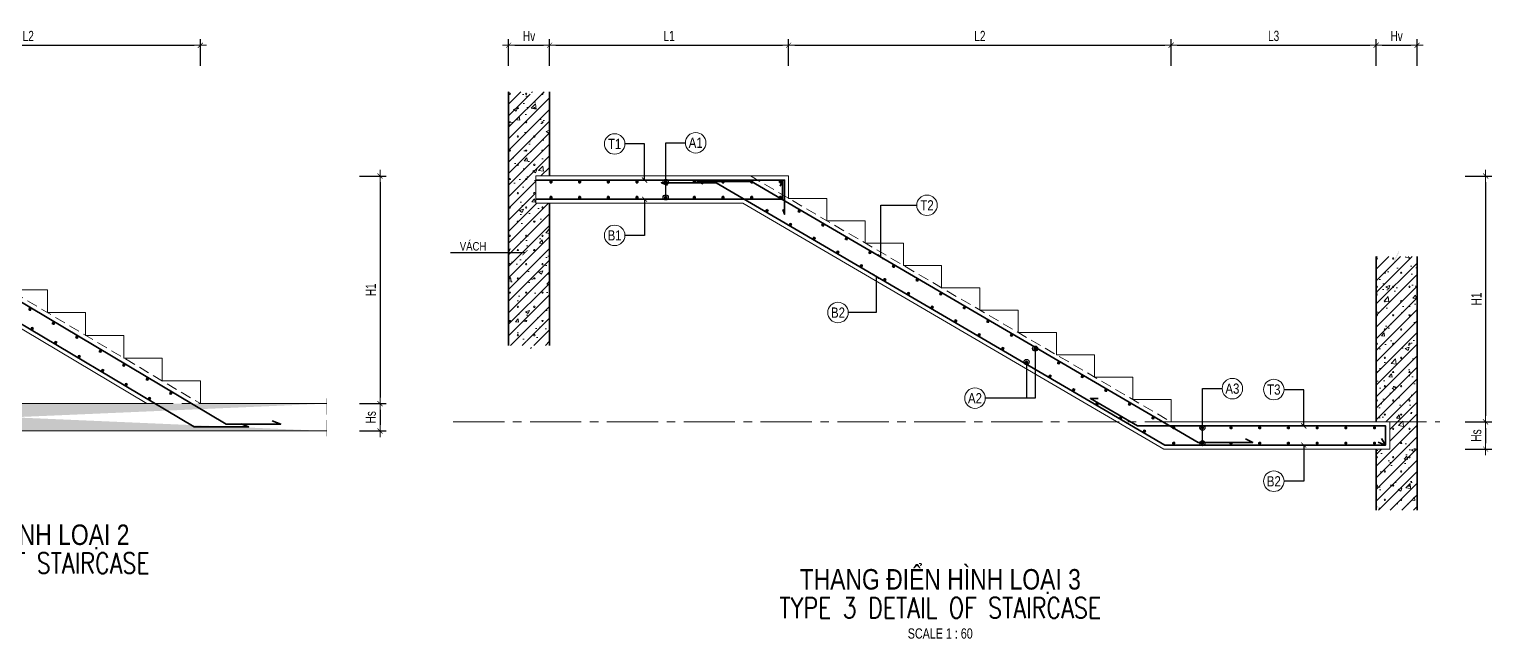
# Model space of a CAD drawing. Header units: millimetres. Extents: x -179076 to 254975, y -18667 to 296191.
# Drawn here: x 31370 to 52781, y 29556 to 38481 of the extents above; entities that cross this region are included whole.
import ezdxf
from ezdxf.enums import TextEntityAlignment as Align

# ---------------------------------------------------------------- set-up
doc = ezdxf.new("R2010")
doc.units = ezdxf.units.MM
doc.linetypes.add('CENTER2', pattern=[1.125, 0.75, -0.125, 0.125, -0.125])
doc.linetypes.add('HIDDEN2', pattern=[4.7625, 3.175, -1.5875])
doc.layers.get('Defpoints').update_dxf_attribs({"color": 151, "lineweight": 9})
for name, color, linetype, lineweight in [('NDC_S_ANNO', 7, 'Continuous', 20), ('NDC_S_AXIS', 5, 'CENTER2', 13), ('NDC_S_CONTINUOUS', 3, 'Continuous', 20), ('NDC_S_DIM', 1, 'Continuous', 15), ('NDC_S_ENG TITLE', 3, 'Continuous', 20), ('NDC_S_HATCH MATERIAL', 8, 'Continuous', 13), ('NDC_S_HIDDEN', 8, 'HIDDEN2', 13), ('NDC_S_REBAR', 4, 'Continuous', 35), ('NDC_S_TEXT SYMBOL', 7, 'Continuous', 20), ('NDC_S_THIN LINE', 8, 'Continuous', 9), ('NDC_S_VN TEXT', 7, 'Continuous', 20), ('NDC_S_VN TITLE', 6, 'Continuous', 35), ('NDC_S_WALL', 6, 'Continuous', 35)]:
    doc.layers.add(name, color=color, linetype=linetype, lineweight=lineweight)
doc.styles.add('ARIAL', font='arial.ttf', dxfattribs={"width": 0.8})
doc.styles.add('NDC_ANNO', font='', dxfattribs={"width": 0.8})
doc.styles.add('NDC_DIM', font='', dxfattribs={"width": 0.75})
doc.styles.add('NDC_EN TXT', font='romans.shx', dxfattribs={"width": 0.8})
doc.styles.add('NDC_VIE TXT', font='arial.ttf', dxfattribs={"width": 0.8})
doc.styles.get('NDC_ANNO').set_extended_font_data('Dotum')
doc.styles.get('NDC_DIM').set_extended_font_data('Dotum')
doc.dimstyles.new('NDC_dim_50', dxfattribs={"dimscale": 50, "dimtxt": 2.5, "dimasz": 1.5, "dimexe": 1.5, "dimexo": 2.5, "dimgap": 1, "dimtad": 1, "dimdec": 0, "dimzin": 0, "dimdsep": 46, "dimtxsty": 'NDC_DIM', "dimblk": 'DIMMARK', "dimcen": 0.09, "dimdle": 1.2, "dimclrd": 1, "dimclre": 1, "dimclrt": 3, "dimadec": 0, "dimazin": 0, "dimtfac": 1, "dimtdec": 0, "dimtix": 1, "dimtofl": 0, "dimtmove": 0, "dimatfit": 3, "dimfxl": 8, "dimfxlon": 1, "dimtolj": 1, "dimtzin": 0, "dimarcsym": 0})
doc.dimstyles.new('NDC_dim_60', dxfattribs={"dimscale": 60, "dimtxt": 2.5, "dimasz": 1.5, "dimexe": 1.5, "dimexo": 2.5, "dimgap": 1, "dimtad": 1, "dimdec": 0, "dimzin": 0, "dimdsep": 46, "dimtxsty": 'NDC_DIM', "dimblk": 'DIMMARK', "dimcen": 0.09, "dimdle": 1.2, "dimclrd": 1, "dimclre": 1, "dimclrt": 3, "dimadec": 0, "dimazin": 0, "dimtfac": 1, "dimtdec": 0, "dimtix": 1, "dimtofl": 0, "dimtmove": 0, "dimatfit": 3, "dimfxl": 5, "dimfxlon": 1, "dimtolj": 1, "dimtzin": 0, "dimarcsym": 0})

# ---------------------------------------------------------------- blocks, each defined once
blk = doc.blocks.new('DIMMARK')
at = {"layer": 'NDC_S_DIM', "color": 1}
blk.add_line((-1.5, 0), (1, 0), dxfattribs=at)
at = {"layer": 'NDC_S_DIM', "color": 2, "const_width": 0.1}
blk.add_lwpolyline([(-0.42, -0.42), (0.42, 0.42)], dxfattribs=at)
blk = doc.blocks.new('*D247')
at = {"layer": 'Defpoints', "color": 0, "transparency": 16777216}
for p in [(33875, 38247), (28835, 36332), (33875, 32999)]:
    blk.add_point(p, dxfattribs=at)
at = {"layer": 'NDC_S_DIM', "color": 1, "lineweight": -2, "transparency": 16777216}
for p, q in [((28835, 37947), (28835, 38337)), ((33875, 37947), (33875, 38337)), ((28925, 38247), (33785, 38247))]:
    blk.add_line(p, q, dxfattribs=at)
at = {"layer": 'NDC_S_DIM', "color": 1, "lineweight": -2, "transparency": 16777216, "xscale": 90, "yscale": 90, "zscale": 90, "rotation": 180}
blk.add_blockref('DIMMARK', (28835, 38247), dxfattribs=at)
at = {"layer": 'NDC_S_DIM', "color": 1, "lineweight": -2, "transparency": 16777216, "xscale": 90, "yscale": 90, "zscale": 90}
blk.add_blockref('DIMMARK', (33875, 38247), dxfattribs=at)
at = {"layer": 'NDC_S_DIM', "color": 3, "transparency": 16777216, "insert": (31355, 38382), "char_height": 150, "attachment_point": 5, "style": 'NDC_DIM'}
blk.add_mtext('\\A1;L2', dxfattribs=at)
blk = doc.blocks.new('kata_block_THEP')
at = {"layer": 'NDC_S_REBAR', "color": 0}
for p, q in [((-0.5, 0), (0.5, 0)), ((-0.35, 0.35), (0.35, -0.35)), ((0.35, 0.35), (-0.35, -0.35)), ((0, 0.5), (0, -0.5))]:
    blk.add_line(p, q, dxfattribs=at)
at = {"layer": 'NDC_S_REBAR', "color": 0, "const_width": 0.0833}
blk.add_lwpolyline([(-0.5, 0, 1), (0.5, 0, 1), (-0.5, 0, 1)], format="xyb", dxfattribs=at)
blk = doc.blocks.new('*U223')
at = {"layer": 'NDC_S_REBAR', "ltscale": 0.005, "xscale": 42.66666666665303, "yscale": 42.66666666665303, "zscale": 42.66666666665303, "rotation": 358.4593505214165}
blk.add_blockref('kata_block_THEP', (0, 0), dxfattribs=at)
blk = doc.blocks.new('*U224')
at = {"layer": 'NDC_S_DIM', "color": 0, "linetype": 'ByBlock', "lineweight": -2, "transparency": 16777216}
for p in [(0, 0), (420, 0), (840, 0), (1260, 0), (1680, 0), (2100, 0), (2520, 0), (2940, 0), (3360, 0)]:
    blk.add_blockref('*U223', p, dxfattribs=at)
blk = doc.blocks.new('*U225')
at = {"layer": 'NDC_S_REBAR', "ltscale": 0.005, "xscale": 42.66666666665303, "yscale": 42.66666666665303, "zscale": 42.66666666665303, "rotation": 358.4593505214165}
blk.add_blockref('kata_block_THEP', (0, 0), dxfattribs=at)
blk = doc.blocks.new('*U226')
at = {"layer": 'NDC_S_DIM', "color": 0, "linetype": 'ByBlock', "lineweight": -2, "transparency": 16777216}
for p in [(0, 0), (420, 0), (840, 0), (1260, 0), (1680, 0), (2100, 0), (2520, 0), (2940, 0), (3360, 0)]:
    blk.add_blockref('*U225', p, dxfattribs=at)
blk = doc.blocks.new('*U237')
at = {"layer": 'NDC_S_REBAR', "ltscale": 0.005, "xscale": 42.66666666665303, "yscale": 42.66666666665303, "zscale": 42.66666666665303, "rotation": 358.4593505214165}
blk.add_blockref('kata_block_THEP', (0, 0), dxfattribs=at)
blk = doc.blocks.new('*U238')
at = {"layer": 'NDC_S_DIM', "color": 0, "linetype": 'ByBlock', "lineweight": -2, "transparency": 16777216}
for p in [(0, 0), (400, 0), (800, 0), (1200, 0), (1600, 0), (2000, 0), (2400, 0), (2800, 0), (3200, 0), (3600, 0), (4000, 0), (4400, 0), (4800, 0), (5200, 0)]:
    blk.add_blockref('*U237', p, dxfattribs=at)
blk = doc.blocks.new('*U213')
at = {"layer": 'NDC_S_REBAR', "ltscale": 0.005, "xscale": 42.66666666665303, "yscale": 42.66666666665303, "zscale": 42.66666666665303, "rotation": 358.4593505214165}
blk.add_blockref('kata_block_THEP', (0, 0), dxfattribs=at)
blk = doc.blocks.new('*U214')
at = {"layer": 'NDC_S_DIM', "color": 0, "linetype": 'ByBlock', "lineweight": -2, "transparency": 16777216}
for p in [(0, 0), (400, 0), (800, 0), (1200, 0), (1600, 0), (2000, 0), (2400, 0), (2800, 0), (3200, 0), (3600, 0), (4000, 0), (4400, 0), (4800, 0), (5200, 0)]:
    blk.add_blockref('*U213', p, dxfattribs=at)
blk = doc.blocks.new('*U215')
at = {"layer": 'NDC_S_REBAR', "ltscale": 0.005, "xscale": 42.66666666665303, "yscale": 42.66666666665303, "zscale": 42.66666666665303, "rotation": 358.4593505214165}
blk.add_blockref('kata_block_THEP', (0, 0), dxfattribs=at)
blk = doc.blocks.new('*U216')
at = {"layer": 'NDC_S_DIM', "color": 0, "linetype": 'ByBlock', "lineweight": -2, "transparency": 16777216}
for p in [(0, 0), (420, 0), (840, 0), (1260, 0), (1680, 0), (2100, 0), (2520, 0), (2940, 0)]:
    blk.add_blockref('*U215', p, dxfattribs=at)
blk = doc.blocks.new('*U217')
at = {"layer": 'NDC_S_REBAR', "ltscale": 0.005, "xscale": 42.66666666665303, "yscale": 42.66666666665303, "zscale": 42.66666666665303, "rotation": 358.4593505214165}
blk.add_blockref('kata_block_THEP', (0, 0), dxfattribs=at)
blk = doc.blocks.new('*U218')
at = {"layer": 'NDC_S_DIM', "color": 0, "linetype": 'ByBlock', "lineweight": -2, "transparency": 16777216}
for p in [(0, 0), (420, 0), (840, 0), (1260, 0), (1680, 0), (2100, 0), (2520, 0), (2940, 0)]:
    blk.add_blockref('*U217', p, dxfattribs=at)
blk = doc.blocks.new('*U219')
at = {"layer": 'NDC_S_REBAR', "ltscale": 0.005, "xscale": 42.66666666665303, "yscale": 42.66666666665303, "zscale": 42.66666666665303, "rotation": 358.4593505214165}
blk.add_blockref('kata_block_THEP', (0, 0), dxfattribs=at)
blk = doc.blocks.new('*U220')
at = {"layer": 'NDC_S_DIM', "color": 0, "linetype": 'ByBlock', "lineweight": -2, "transparency": 16777216}
for p in [(0, 0), (400, 0), (800, 0), (1200, 0), (1600, 0), (2000, 0), (2400, 0), (2800, 0), (3200, 0), (3600, 0), (4000, 0), (4400, 0), (4800, 0), (5200, 0), (5600, 0), (6000, 0), (6400, 0)]:
    blk.add_blockref('*U219', p, dxfattribs=at)
blk = doc.blocks.new('*U221')
at = {"layer": 'NDC_S_REBAR', "ltscale": 0.005, "xscale": 42.66666666665303, "yscale": 42.66666666665303, "zscale": 42.66666666665303, "rotation": 358.4593505214165}
blk.add_blockref('kata_block_THEP', (0, 0), dxfattribs=at)
blk = doc.blocks.new('*U222')
at = {"layer": 'NDC_S_DIM', "color": 0, "linetype": 'ByBlock', "lineweight": -2, "transparency": 16777216}
for p in [(0, 0), (400, 0), (800, 0), (1200, 0), (1600, 0), (2000, 0), (2400, 0), (2800, 0), (3200, 0), (3600, 0), (4000, 0), (4400, 0), (4800, 0), (5200, 0), (5600, 0), (6000, 0)]:
    blk.add_blockref('*U221', p, dxfattribs=at)
blk = doc.blocks.new('*D248')
at = {"layer": 'Defpoints', "color": 0, "transparency": 16777216}
for p in [(38987, 38247), (38387, 37422), (38987, 37422)]:
    blk.add_point(p, dxfattribs=at)
at = {"layer": 'NDC_S_DIM', "color": 1, "lineweight": -2, "transparency": 16777216}
for p, q in [((38387, 37947), (38387, 38337)), ((38987, 37947), (38987, 38337)), ((38477, 38247), (38897, 38247))]:
    blk.add_line(p, q, dxfattribs=at)
at = {"layer": 'NDC_S_DIM', "color": 1, "lineweight": -2, "transparency": 16777216, "xscale": 90, "yscale": 90, "zscale": 90, "rotation": 180}
blk.add_blockref('DIMMARK', (38387, 38247), dxfattribs=at)
at = {"layer": 'NDC_S_DIM', "color": 1, "lineweight": -2, "transparency": 16777216, "xscale": 90, "yscale": 90, "zscale": 90}
blk.add_blockref('DIMMARK', (38987, 38247), dxfattribs=at)
at = {"layer": 'NDC_S_DIM', "color": 3, "transparency": 16777216, "insert": (38687, 38382), "char_height": 150, "attachment_point": 5, "style": 'NDC_DIM'}
blk.add_mtext('\\A1;Hv', dxfattribs=at)
blk = doc.blocks.new('*D249')
at = {"layer": 'Defpoints', "color": 0, "transparency": 16777216}
for p in [(42487, 38247), (38987, 37422), (42487, 36332)]:
    blk.add_point(p, dxfattribs=at)
at = {"layer": 'NDC_S_DIM', "color": 1, "lineweight": -2, "transparency": 16777216}
for p, q in [((38987, 37947), (38987, 38337)), ((42487, 37947), (42487, 38337)), ((39077, 38247), (42397, 38247))]:
    blk.add_line(p, q, dxfattribs=at)
at = {"layer": 'NDC_S_DIM', "color": 1, "lineweight": -2, "transparency": 16777216, "xscale": 90, "yscale": 90, "zscale": 90, "rotation": 180}
blk.add_blockref('DIMMARK', (38987, 38247), dxfattribs=at)
at = {"layer": 'NDC_S_DIM', "color": 1, "lineweight": -2, "transparency": 16777216, "xscale": 90, "yscale": 90, "zscale": 90}
blk.add_blockref('DIMMARK', (42487, 38247), dxfattribs=at)
at = {"layer": 'NDC_S_DIM', "color": 3, "transparency": 16777216, "insert": (40737, 38382), "char_height": 150, "attachment_point": 5, "style": 'NDC_DIM'}
blk.add_mtext('\\A1;L1', dxfattribs=at)
blk = doc.blocks.new('*D250')
at = {"layer": 'Defpoints', "color": 0, "transparency": 16777216}
for p in [(48087, 38247), (42487, 36332), (48087, 32732)]:
    blk.add_point(p, dxfattribs=at)
at = {"layer": 'NDC_S_DIM', "color": 1, "lineweight": -2, "transparency": 16777216}
for p, q in [((42487, 37947), (42487, 38337)), ((48087, 37947), (48087, 38337)), ((42577, 38247), (47997, 38247))]:
    blk.add_line(p, q, dxfattribs=at)
at = {"layer": 'NDC_S_DIM', "color": 1, "lineweight": -2, "transparency": 16777216, "xscale": 90, "yscale": 90, "zscale": 90, "rotation": 180}
blk.add_blockref('DIMMARK', (42487, 38247), dxfattribs=at)
at = {"layer": 'NDC_S_DIM', "color": 1, "lineweight": -2, "transparency": 16777216, "xscale": 90, "yscale": 90, "zscale": 90}
blk.add_blockref('DIMMARK', (48087, 38247), dxfattribs=at)
at = {"layer": 'NDC_S_DIM', "color": 3, "transparency": 16777216, "insert": (45287, 38382), "char_height": 150, "attachment_point": 5, "style": 'NDC_DIM'}
blk.add_mtext('\\A1;L2', dxfattribs=at)
blk = doc.blocks.new('*D251')
at = {"layer": 'Defpoints', "color": 0, "transparency": 16777216}
for p in [(51087, 38247), (51087, 35155), (48087, 32732)]:
    blk.add_point(p, dxfattribs=at)
at = {"layer": 'NDC_S_DIM', "color": 1, "lineweight": -2, "transparency": 16777216}
for p, q in [((48087, 37947), (48087, 38337)), ((51087, 37947), (51087, 38337)), ((48177, 38247), (50997, 38247))]:
    blk.add_line(p, q, dxfattribs=at)
at = {"layer": 'NDC_S_DIM', "color": 1, "lineweight": -2, "transparency": 16777216, "xscale": 90, "yscale": 90, "zscale": 90, "rotation": 180}
blk.add_blockref('DIMMARK', (48087, 38247), dxfattribs=at)
at = {"layer": 'NDC_S_DIM', "color": 1, "lineweight": -2, "transparency": 16777216, "xscale": 90, "yscale": 90, "zscale": 90}
blk.add_blockref('DIMMARK', (51087, 38247), dxfattribs=at)
at = {"layer": 'NDC_S_DIM', "color": 3, "transparency": 16777216, "insert": (49587, 38382), "char_height": 150, "attachment_point": 5, "style": 'NDC_DIM'}
blk.add_mtext('\\A1;L3', dxfattribs=at)
blk = doc.blocks.new('*D252')
at = {"layer": 'Defpoints', "color": 0, "transparency": 16777216}
for p in [(51687, 38247), (51087, 35155), (51687, 35155)]:
    blk.add_point(p, dxfattribs=at)
at = {"layer": 'NDC_S_DIM', "color": 1, "lineweight": -2, "transparency": 16777216}
for p, q in [((51087, 37947), (51087, 38337)), ((51687, 37947), (51687, 38337)), ((51177, 38247), (51597, 38247))]:
    blk.add_line(p, q, dxfattribs=at)
at = {"layer": 'NDC_S_DIM', "color": 1, "lineweight": -2, "transparency": 16777216, "xscale": 90, "yscale": 90, "zscale": 90, "rotation": 180}
blk.add_blockref('DIMMARK', (51087, 38247), dxfattribs=at)
at = {"layer": 'NDC_S_DIM', "color": 1, "lineweight": -2, "transparency": 16777216, "xscale": 90, "yscale": 90, "zscale": 90}
blk.add_blockref('DIMMARK', (51687, 38247), dxfattribs=at)
at = {"layer": 'NDC_S_DIM', "color": 3, "transparency": 16777216, "insert": (51387, 38382), "char_height": 150, "attachment_point": 5, "style": 'NDC_DIM'}
blk.add_mtext('\\A1;Hv', dxfattribs=at)
blk = doc.blocks.new('*D253')
at = {"layer": 'Defpoints', "color": 0, "transparency": 16777216}
for p in [(42487, 36332), (48087, 32732), (52691, 32732)]:
    blk.add_point(p, dxfattribs=at)
at = {"layer": 'NDC_S_DIM', "color": 1, "lineweight": -2, "transparency": 16777216}
for p, q in [((52391, 36332), (52781, 36332)), ((52691, 36242), (52691, 32822)), ((52391, 32732), (52781, 32732))]:
    blk.add_line(p, q, dxfattribs=at)
at = {"layer": 'NDC_S_DIM', "color": 1, "lineweight": -2, "transparency": 16777216, "xscale": 90, "yscale": 90, "zscale": 90}
for p, rotation in [((52691, 36332), 90), ((52691, 32732), 270)]:
    blk.add_blockref('DIMMARK', p, dxfattribs=dict(at, rotation=rotation))
at = {"layer": 'NDC_S_DIM', "color": 3, "transparency": 16777216, "insert": (52556, 34532), "char_height": 150, "attachment_point": 5, "rotation": 90, "style": 'NDC_DIM'}
blk.add_mtext('\\A1;H1', dxfattribs=at)
blk = doc.blocks.new('*D254')
at = {"layer": 'Defpoints', "color": 0, "transparency": 16777216}
for p in [(48087, 32732), (51287, 32332), (52691, 32332)]:
    blk.add_point(p, dxfattribs=at)
at = {"layer": 'NDC_S_DIM', "color": 1, "lineweight": -2, "transparency": 16777216}
for p, q in [((52391, 32732), (52781, 32732)), ((52691, 32642), (52691, 32422)), ((52391, 32332), (52781, 32332))]:
    blk.add_line(p, q, dxfattribs=at)
at = {"layer": 'NDC_S_DIM', "color": 1, "lineweight": -2, "transparency": 16777216, "xscale": 90, "yscale": 90, "zscale": 90}
for p, rotation in [((52691, 32732), 90), ((52691, 32332), 270)]:
    blk.add_blockref('DIMMARK', p, dxfattribs=dict(at, rotation=rotation))
at = {"layer": 'NDC_S_DIM', "color": 3, "transparency": 16777216, "insert": (52554, 32532), "char_height": 150, "attachment_point": 5, "rotation": 90, "style": 'NDC_DIM'}
blk.add_mtext('\\A1;Hs', dxfattribs=at)
blk = doc.blocks.new('*D239')
at = {"layer": 'Defpoints', "color": 0, "transparency": 16777216}
for p in [(26301, 36332), (31901, 32999), (36505, 32999)]:
    blk.add_point(p, dxfattribs=at)
at = {"layer": 'NDC_S_DIM', "color": 1, "lineweight": -2, "transparency": 16777216}
for p, q in [((36205, 36332), (36595, 36332)), ((36505, 36242), (36505, 33089)), ((36205, 32999), (36595, 32999))]:
    blk.add_line(p, q, dxfattribs=at)
at = {"layer": 'NDC_S_DIM', "color": 1, "lineweight": -2, "transparency": 16777216, "xscale": 90, "yscale": 90, "zscale": 90}
for p, rotation in [((36505, 36332), 90), ((36505, 32999), 270)]:
    blk.add_blockref('DIMMARK', p, dxfattribs=dict(at, rotation=rotation))
at = {"layer": 'NDC_S_DIM', "color": 3, "transparency": 16777216, "insert": (36370, 34666), "char_height": 150, "attachment_point": 5, "rotation": 90, "style": 'NDC_DIM'}
blk.add_mtext('\\A1;H1', dxfattribs=at)
blk = doc.blocks.new('*D240')
at = {"layer": 'Defpoints', "color": 0, "transparency": 16777216}
for p in [(31901, 32999), (35101, 32599), (36505, 32599)]:
    blk.add_point(p, dxfattribs=at)
at = {"layer": 'NDC_S_DIM', "color": 1, "lineweight": -2, "transparency": 16777216}
for p, q in [((36205, 32999), (36595, 32999)), ((36505, 32909), (36505, 32689)), ((36205, 32599), (36595, 32599))]:
    blk.add_line(p, q, dxfattribs=at)
at = {"layer": 'NDC_S_DIM', "color": 1, "lineweight": -2, "transparency": 16777216, "xscale": 90, "yscale": 90, "zscale": 90}
for p, rotation in [((36505, 32999), 90), ((36505, 32599), 270)]:
    blk.add_blockref('DIMMARK', p, dxfattribs=dict(at, rotation=rotation))
at = {"layer": 'NDC_S_DIM', "color": 3, "transparency": 16777216, "insert": (36369, 32799), "char_height": 150, "attachment_point": 5, "rotation": 90, "style": 'NDC_DIM'}
blk.add_mtext('\\A1;Hs', dxfattribs=at)
blk = doc.blocks.new('Drawing name_symbol')
at = {"layer": 'NDC_S_ENG TITLE', "style": 'NDC_EN TXT', "width": 0.8}
blk.add_attdef('SECTDET1', text='', height=5, dxfattribs=at).set_placement((0, 1.01), align=Align.CENTER)
at = {"layer": 'NDC_S_TEXT SYMBOL', "lineweight": 25, "style": 'NDC_ANNO', "width": 0.8}
blk.add_attdef('SSCALE', text='', height=2.5, dxfattribs=at).set_placement((0, -4), align=Align.CENTER)
at = {"layer": 'NDC_S_VN TITLE', "style": 'NDC_VIE TXT', "width": 0.8}
blk.add_attdef('SECTDET2', text='', height=5, dxfattribs=at).set_placement((0, 7.97), align=Align.CENTER)

msp = doc.modelspace()

# ---------------------------------------------------------------- hatches: boundary and pattern name
at = {"layer": 'NDC_S_HATCH MATERIAL'}
h = msp.add_hatch(dxfattribs=at)
h.set_pattern_fill('BETONG', color=256, scale=80, pattern_type=2)
h.set_pattern_definition([(0, (16918.77, 1152.47), (0, 415.692), [10, -230]), (0, (16918.77, 1169.8), (0, 415.692), [10, -230]), (120, (16918.77, 1152.47), (-360, -207.846), [10, -230]), (120, (16933.77, 1161.13), (-360, -207.846), [10, -230]), (0, (17038.77, 1360.3), (0, 415.692), [10, -230]), (0, (17038.77, 1377.64), (0, 415.692), [10, -230]), (120, (17038.77, 1360.3), (-360, -207.846), [10, -230]), (120, (17053.77, 1368.98), (-360, -207.846), [10, -230]), (60, (16928.77, 1152.47), (-360, 207.846), [10, -230]), (60, (16913.77, 1161.13), (-360, 207.846), [10, -230]), (60, (17048.77, 944.62), (-360, 207.846), [10, -230]), (60, (17033.77, 953.3), (-360, 207.846), [10, -230]), (45, (16918.77, 1152.47), (-84.8528, 84.8528), []), (50, (16918.77, 1152.47), (573.808, -50.2017), [60, -660]), (355, (16918.8, 1152.47), (-111.001, 601.754), [48, -528]), (100.4514, (16966.6, 1148.3), (462.8075, 551.5516), [50.992, -560.914]), (46.1842, (16918.8, 1312.5), (853.793, -132.415), [90, -990]), (96.6356, (16989.9, 1301.4), (747.73, 779.294), [76.488, -841.37]), (351.1842, (16918.8, 1312.5), (747.73, 779.295), [72, -792]), (21, (16998.77, 1272.47), (477.5256, -322.095), [60, -660]), (326, (16998.8, 1272.47), (194.652, 580.12), [48, -528]), (71.4514, (17038.57, 1245.6), (672.178, 258.0244), [50.992, -560.914]), (37.5, (16918.77, 1152.47), (9.7279, 266.3151), [0, -521.6, 0, -536, 0, -530]), (7.5, (16918.77, 1152.47), (210.4556, 315.5294), [0, -305.6, 0, -509.6, 0, -202]), (327.5, (16740.37, 1152.47), (427.058, -18.0439), [0, -200, 0, -624, 0, -828]), (317.5, (16660.37, 1152.47), (466.549, 80.084), [0, -260, 0, -414.4, 0, -588])])
h.paths.add_polyline_path([(38986.5, 37565.1), (38724, 37565.1), (38724, 37490.1), (38649, 37640.1), (38649, 37565.1), (38386.5, 37565.1), (38386.5, 33851.9), (38649, 33851.9), (38649, 33926.9), (38724, 33776.9), (38724, 33851.9), (38986.5, 33851.9), (38986.5, 35932.2), (38786.5, 35932.2), (38786.5, 36332.2), (38986.5, 36332.2)])
h = msp.add_hatch(dxfattribs=at)
h.set_pattern_fill('BETONG', color=256, scale=80, pattern_type=2)
h.set_pattern_definition([(0, (20971.1, -1258.03), (0, 415.6922), [10, -230]), (0, (20971.1, -1240.7), (0, 415.6922), [10, -230]), (120, (20971.1, -1258.03), (-360, -207.846), [10, -230]), (120, (20986.1, -1249.37), (-360, -207.846), [10, -230]), (0, (21091.1, -1050.2), (0, 415.6922), [10, -230]), (0, (21091.1, -1032.87), (0, 415.6922), [10, -230]), (120, (21091.1, -1050.2), (-360, -207.846), [10, -230]), (120, (21106.1, -1041.53), (-360, -207.846), [10, -230]), (60, (20981.1, -1258.03), (-360, 207.846), [10, -230]), (60, (20966.1, -1249.37), (-360, 207.846), [10, -230]), (60, (21101.1, -1465.9), (-360, 207.846), [10, -230]), (60, (21086.1, -1457.2), (-360, 207.846), [10, -230]), (45, (20971.09, -1258.03), (-84.8528, 84.8528), []), (50, (20971.1, -1258.03), (573.808, -50.2017), [60, -660]), (355, (20971.1, -1258.03), (-111.001, 601.754), [48, -528]), (100.4514, (21018.9, -1262.2), (462.8075, 551.5516), [50.992, -560.914]), (46.1842, (20971.1, -1098), (853.793, -132.415), [90, -990]), (96.6356, (21042.2, -1109.1), (747.73, 779.294), [76.488, -841.37]), (351.1842, (20971.1, -1098), (747.73, 779.295), [72, -792]), (21, (21051.1, -1138.03), (477.5256, -322.095), [60, -660]), (326, (21051.1, -1138.03), (194.652, 580.12), [48, -528]), (71.4514, (21090.9, -1164.9), (672.178, 258.0244), [50.992, -560.914]), (37.5, (20971.09, -1258.03), (9.7279, 266.3151), [0, -521.6, 0, -536, 0, -530]), (7.5, (20971.1, -1258.03), (210.4556, 315.5294), [0, -305.6, 0, -509.6, 0, -202]), (327.5, (20792.69, -1258.03), (427.05795, -18.0439), [0, -200, 0, -624, 0, -828]), (317.5, (20712.7, -1258.03), (466.549, 80.084), [0, -260, 0, -414.4, 0, -588])])
h.paths.add_polyline_path([(51086.8, 35154.6), (51349.3, 35154.6), (51349.3, 35079.6), (51424.3, 35229.6), (51424.3, 35154.6), (51686.8, 35154.6), (51686.8, 31441.4), (51424.3, 31441.4), (51424.3, 31516.4), (51349.3, 31366.4), (51349.3, 31441.4), (51086.8, 31441.4), (51086.8, 32332.2), (51286.8, 32332.2), (51286.8, 32732.2), (51086.8, 32732.2)])
h = msp.add_hatch(dxfattribs=at)
h.set_pattern_fill('BETONG', color=256, scale=80, pattern_type=2)
h.set_pattern_definition([(0, (0, 0), (0, 415.6922), [10, -230]), (0, (0, 17.3), (0, 415.6922), [10, -230]), (120, (0, 0), (-360, -207.846), [10, -230]), (120, (15, 8.66), (-360, -207.846), [10, -230]), (0, (120, 207.85), (0, 415.6922), [10, -230]), (0, (120, 225.17), (0, 415.6922), [10, -230]), (120, (120, 207.85), (-360, -207.846), [10, -230]), (120, (135, 216.5), (-360, -207.846), [10, -230]), (60, (10, 0), (-360, 207.846), [10, -230]), (60, (-5, 8.66), (-360, 207.846), [10, -230]), (60, (130, -207.85), (-360, 207.846), [10, -230]), (60, (115, -199.2), (-360, 207.846), [10, -230]), (45, (0, 0), (-84.8528, 84.8528), []), (50, (0, 0), (573.808, -50.2017), [60, -660]), (355, (0, 0), (-111.001, 601.754), [48, -528]), (100.4514, (47.8, -4.2), (462.8075, 551.5516), [50.992, -560.914]), (46.1842, (0, 160), (853.793, -132.415), [90, -990]), (96.6356, (71.15, 149), (747.73, 779.294), [76.488, -841.37]), (351.1842, (0, 160), (747.73, 779.295), [72, -792]), (21, (80, 120), (477.5256, -322.095), [60, -660]), (326, (80, 120), (194.652, 580.12), [48, -528]), (71.4514, (119.8, 93.16), (672.178, 258.0244), [50.992, -560.914]), (37.5, (0, 0), (9.7279, 266.3151), [0, -521.6, 0, -536, 0, -530]), (7.5, (0, 0), (210.4556, 315.5294), [0, -305.6, 0, -509.6, 0, -202]), (327.5, (-178.4, 0), (427.05795, -18.0439), [0, -200, 0, -624, 0, -828]), (317.5, (-258.4, 0), (466.549, 80.084), [0, -260, 0, -414.4, 0, -588])])
edge = h.paths.add_edge_path()
edge.add_line((34075.9, 33270.5), (24405.6, 33270.5))
h = msp.add_hatch(dxfattribs=at)
h.set_pattern_fill('BETONG', color=256, scale=80, pattern_type=2)
h.set_pattern_definition([(0, (2129.76, -271.6), (0, 415.6922), [10, -230]), (0, (2129.76, -254.3), (0, 415.6922), [10, -230]), (120, (2129.76, -271.6), (-360, -207.846), [10, -230]), (120, (2144.76, -262.95), (-360, -207.846), [10, -230]), (0, (2249.76, -63.76), (0, 415.6922), [10, -230]), (0, (2249.76, -46.44), (0, 415.6922), [10, -230]), (120, (2249.76, -63.76), (-360, -207.846), [10, -230]), (120, (2264.76, -55.1), (-360, -207.846), [10, -230]), (60, (2139.76, -271.6), (-360, 207.846), [10, -230]), (60, (2124.76, -262.95), (-360, 207.846), [10, -230]), (60, (2259.76, -479.45), (-360, 207.846), [10, -230]), (60, (2244.76, -470.8), (-360, 207.846), [10, -230]), (45, (2129.76, -271.6), (-84.8528, 84.8528), []), (50, (2129.76, -271.6), (573.808, -50.2017), [60, -660]), (355, (2129.76, -271.6), (-111.001, 601.754), [48, -528]), (100.4514, (2177.6, -275.8), (462.8075, 551.5516), [50.992, -560.914]), (46.1842, (2129.76, -111.6), (853.793, -132.415), [90, -990]), (96.6356, (2200.9, -122.6), (747.73, 779.294), [76.488, -841.37]), (351.1842, (2129.8, -111.6), (747.73, 779.295), [72, -792]), (21, (2209.76, -151.6), (477.5256, -322.095), [60, -660]), (326, (2209.76, -151.6), (194.652, 580.12), [48, -528]), (71.4514, (2249.55, -178.45), (672.178, 258.0244), [50.992, -560.914]), (37.5, (2129.76, -271.6), (9.7279, 266.3151), [0, -521.6, 0, -536, 0, -530]), (7.5, (2129.76, -271.6), (210.4556, 315.5294), [0, -305.6, 0, -509.6, 0, -202]), (327.5, (1951.36, -271.6), (427.05795, -18.0439), [0, -200, 0, -624, 0, -828]), (317.5, (1871.36, -271.6), (466.549, 80.084), [0, -260, 0, -414.4, 0, -588])])
edge = h.paths.add_edge_path()
edge.add_line((35726.5, 32998.8), (26535.3, 32998.8))
edge.add_line((35726.5, 32598.8), (26535.3, 32598.8))

# ---------------------------------------------------------------- linework, layer by layer
at = {"layer": 'NDC_S_AXIS', "ltscale": 1000}
msp.add_line((35726.5, 32998.8), (26535.3, 32998.8), dxfattribs=at)
msp.add_lwpolyline([(37576.7, 32732.2), (52020.2, 32732.2)], dxfattribs=at)
at = {"layer": 'NDC_S_CONTINUOUS'}
for p, q in [((38786.5, 36332.2), (38786.5, 35932.2)), ((35726.5, 32598.8), (26535.3, 32598.8))]:
    msp.add_line(p, q, dxfattribs=at)
for points in [[(35726.5, 32998.8), (33875.3, 32998.8), (33875.3, 33332.2), (33315.3, 33332.2), (33315.3, 33665.5), (32755.3, 33665.5), (32755.3, 33998.8), (32195.3, 33998.8), (32195.3, 34332.2), (31635.3, 34332.2), (31635.3, 34665.5), (31075.3, 34665.5), (31075.3, 34998.8), (30515.3, 34998.8), (30515.3, 35332.2), (29955.3, 35332.2), (29955.3, 35665.5), (29395.3, 35665.5), (29395.3, 35998.8), (28835.3, 35998.8), (28835.3, 36332.2), (25135.1, 36332.2)], [(42486.8, 36332.2), (38786.5, 36332.2), (42486.8, 36332.2), (42486.8, 36004.9), (43046.8, 36004.9), (43046.8, 35677.6), (43606.8, 35677.6), (43606.8, 35350.4), (44166.8, 35350.4), (44166.8, 35023.1), (44726.8, 35023.1), (44726.8, 34695.8), (45286.8, 34695.8), (45286.8, 34368.5), (45846.8, 34368.5), (45846.8, 34041.3), (46406.8, 34041.3), (46406.8, 33714), (46966.8, 33714), (46966.8, 33386.7), (47526.8, 33386.7), (47526.8, 33059.5), (48086.8, 33059.5), (48086.8, 32732.2), (51286.8, 32732.2), (51286.8, 32332.2), (47978.4, 32332.2), (41818.4, 35932.2), (38786.5, 35932.2)], [(25135.1, 35932.2), (28165.3, 35932.2), (33093.3, 32998.8), (26535.3, 32998.8)]]:
    msp.add_lwpolyline(points, dxfattribs=at)
at = {"layer": 'NDC_S_DIM'}
for points, const_width in [([(38199, 37565.1), (38649, 37565.1), (38649, 37640.1), (38724, 37490.1), (38724, 37565.1), (39174, 37565.1)], 0.188), ([(51874.3, 35154.6), (51424.3, 35154.6), (51424.3, 35229.6), (51349.3, 35079.6), (51349.3, 35154.6), (50899.3, 35154.6)], 0.188), ([(38199, 33851.9), (38649, 33851.9), (38649, 33926.9), (38724, 33776.9), (38724, 33851.9), (39174, 33851.9)], 0.188), ([(35726.5, 32518.8), (35726.5, 32758.8), (35646.5, 32758.8), (35806.5, 32838.8), (35726.5, 32838.8), (35726.5, 33078.8)], 0.5), ([(51874.3, 31441.4), (51424.3, 31441.4), (51424.3, 31516.4), (51349.3, 31366.4), (51349.3, 31441.4), (50899.3, 31441.4)], 0.188)]:
    msp.add_lwpolyline(points, dxfattribs=dict(at, const_width=const_width))
at = {"layer": 'NDC_S_HIDDEN', "ltscale": 50}
for p, q in [((28275.3, 36332.2), (33875.3, 32998.8)), ((41926.8, 36332.2), (48086.8, 32732.2))]:
    msp.add_line(p, q, dxfattribs=at)
at = {"layer": 'NDC_S_REBAR'}
for points in [[(27069.2, 36198.4), (26978.6, 36232.2), (27778.6, 36232.2), (33781.8, 32658.8), (34581.8, 32658.8), (34470.6, 32701)], [(27583.2, 36212.4), (27492.6, 36246.1), (28292.6, 36246.1), (34252, 32698.8), (35052, 32698.8), (34927.6, 32745.3)], [(38786.4, 36272.2), (42426.8, 36272.2), (42426.8, 35772.2), (42400.2, 35841.2)], [(38786.4, 35992.2), (42396.8, 35992.2), (42396.8, 36262.2), (42364.5, 36182.6)], [(40714.7, 36198.4), (40624, 36232.2), (41424, 36232.2), (47994.7, 32392.2), (51226.8, 32392.2), (51115.6, 32434.4)], [(41235.4, 36218.4), (41144.7, 36252.2), (41944.7, 36252.2), (48481.2, 32432.2), (49281.2, 32432.2), (49174.6, 32483)], [(47016.9, 33075.8), (46904.2, 33075.8), (47594.9, 32672.2), (51226.8, 32672.2), (51226.8, 32392.2), (51168.8, 32490.2)]]:
    msp.add_lwpolyline(points, dxfattribs=at)
at = {"layer": 'NDC_S_THIN LINE'}
for centre in [(39939.7, 36801.6), (41126.3, 36818.5), (44512.6, 35903.4), (39939.7, 35462.7), (43209.3, 34333), (45214.9, 33079.1), (48983.4, 33218.5), (49590, 33204.9), (49589.9, 31862.7)]:
    msp.add_circle(centre, 150, dxfattribs=at)
at = {"layer": 'NDC_S_WALL'}
for p, q in [((38386.5, 33851.9), (38386.5, 37565.1)), ((38986.5, 36332.2), (38986.5, 37565.1)), ((38986.5, 33851.9), (38986.5, 35932.2)), ((51086.8, 32732.2), (51086.8, 35154.6)), ((51686.8, 31441.4), (51686.8, 35154.6)), ((51086.8, 31441.4), (51086.8, 32332.2))]:
    msp.add_line(p, q, dxfattribs=at)

# ---------------------------------------------------------------- block references
at = {"layer": 'NDC_S_ANNO', "xscale": 60, "yscale": 60, "zscale": 60}
for p, values in [((30778.1, 30451.3), {'SECTDET1': 'TYPE 2 DETAIL OF STAIRCASE', 'SECTDET2': 'THANG ĐIỂN HÌNH LOẠI 2', 'SSCALE': 'SCALE 1 : 60'}), ((44706.7, 29798.3), {'SECTDET1': 'TYPE 3 DETAIL OF STAIRCASE', 'SECTDET2': 'THANG ĐIỂN HÌNH LOẠI 3', 'SSCALE': 'SCALE 1 : 60'})]:
    msp.add_blockref('Drawing name_symbol', p, dxfattribs=at).add_auto_attribs(values)
at = {"layer": 'NDC_S_DIM'}
msp.add_blockref('*U224', (39007.2, 36245.6), dxfattribs=at)
at = {"layer": 'NDC_S_DIM', "xscale": -1}
for name, p, rotation in [('*U226', (39007.2, 36018.7), 180), ('*U238', (28663.2, 35734.3), 149.23728046576), ('*U220', (42169.7, 35823.7), 149.6973192794844)]:
    msp.add_blockref(name, p, dxfattribs=dict(at, rotation=rotation))
at = {"layer": 'NDC_S_DIM'}
for name, p, rotation in [('*U214', (28973.3, 35812.3), 329.2372804657167), ('*U222', (42641.9, 35817.4), 329.6973192938049), ('*U218', (51064.3, 32418.7), 180)]:
    msp.add_blockref(name, p, dxfattribs=dict(at, rotation=rotation))
at = {"layer": 'NDC_S_DIM', "xscale": -1}
msp.add_blockref('*U216', (51064.3, 32645.6), dxfattribs=at)

# ---------------------------------------------------------------- texts
at = {"layer": 'NDC_S_VN TEXT', "color": 7, "style": 'ARIAL', "width": 0.8}
for s, p in [('T1', (39939.7, 36801.6)), ('A1', (41126.3, 36818.5)), ('T2', (44512.6, 35903.4)), ('B1', (39939.7, 35462.7)), ('B2', (43209.3, 34333)), ('A3', (48983.4, 33218.5)), ('T3', (49590, 33204.9)), ('A2', (45214.9, 33079.1)), ('B2', (49589.9, 31862.7))]:
    msp.add_text(s, height=150, dxfattribs=at).set_placement(p, align=Align.MIDDLE)
at = {"layer": 'NDC_S_VN TEXT', "style": 'NDC_VIE TXT', "width": 0.8}
msp.add_text('VÁCH', height=125, dxfattribs=at).set_placement((37672.8, 35302.7), align=Align.MIDDLE_LEFT)

# ---------------------------------------------------------------- dimensions: what is measured, and where the dimension line sits
at = {"layer": 'NDC_S_DIM'}
for base, p1, p2, text, picture, middle in [((33875.3, 38247.3), (28835.3, 36332.2), (33875.3, 32998.8), 'L2', '*D247', (31355.3, 38382.4)), ((38986.5, 38247.3), (38386.5, 37422.1), (38986.5, 37422.1), 'Hv', '*D248', (38686.5, 38382.4)), ((42486.8, 38247.3), (38986.5, 37422.1), (42486.8, 36332.2), 'L1', '*D249', (40736.6, 38382.4)), ((48086.8, 38247.3), (42486.8, 36332.2), (48086.8, 32732.2), 'L2', '*D250', (45286.8, 38382.4))]:
    dim = msp.add_linear_dim(base=base, p1=p1, p2=p2, text=text, dimstyle='NDC_dim_60', dxfattribs=at)
    dim.commit()
    dim.dimension.update_dxf_attribs({"geometry": picture, "text_midpoint": middle})
for base, p1, p2, text, picture, middle in [((51086.8, 38247.3), (48086.8, 32732.2), (51086.8, 35154.6), 'L3', '*D251', (49586.8, 38382.4)), ((51686.8, 38247.3), (51086.8, 35154.6), (51686.8, 35154.6), 'Hv', '*D252', (51386.8, 38382.4))]:
    dim = msp.add_linear_dim(base=base, p1=p1, p2=p2, text=text, dimstyle='NDC_dim_60', override={"dimtmove": 1}, dxfattribs=at)
    dim.commit()
    dim.dimension.update_dxf_attribs({"geometry": picture, "text_midpoint": middle})
for base, p1, p2, picture, middle in [((36505.2, 32998.8), (26301.4, 36332.2), (31901.4, 32998.8), '*D239', (36370.1, 34665.5)), ((52690.6, 32732.2), (42486.8, 36332.2), (48086.8, 32732.2), '*D253', (52555.5, 34532.2))]:
    dim = msp.add_linear_dim(base=base, p1=p1, p2=p2, angle=90, text='H1', dimstyle='NDC_dim_60', dxfattribs=at)
    dim.commit()
    dim.dimension.update_dxf_attribs({"geometry": picture, "text_midpoint": middle})
for base, p1, p2, picture, middle in [((36505.2, 32598.8), (31901.4, 32998.8), (35101.4, 32598.8), '*D240', (36368.6, 32798.8)), ((52690.6, 32332.2), (48086.8, 32732.2), (51286.8, 32332.2), '*D254', (52554, 32532.2))]:
    dim = msp.add_linear_dim(base=base, p1=p1, p2=p2, angle=90, text='Hs', dimstyle='NDC_dim_60', override={"dimtmove": 1}, dxfattribs=at)
    dim.commit()
    dim.dimension.update_dxf_attribs({"geometry": picture, "text_midpoint": middle})

# ---------------------------------------------------------------- leaders
for points, override in [([(40378.8, 36272.2), (40378.8, 36801.6), (40089.7, 36801.6)], {"dimasz": 1.5, "dimtad": 0, "dimldrblk": 'ArchTick'}), ([(40687.2, 36244.9), (40687.2, 36818.5), (40976.3, 36818.5)], {"dimasz": 1.5, "dimtad": 0, "dimldrblk": 'DotBlank'}), ([(40687.2, 36018.1), (40687.2, 36818.5), (40976.3, 36818.5)], {"dimasz": 1.5, "dimtad": 0, "dimldrblk": 'DotBlank'}), ([(40378.8, 35992.2), (40378.8, 35462.7), (40089.7, 35462.7)], {"dimasz": 1.5, "dimtad": 0, "dimldrblk": 'ArchTick'}), ([(43834.7, 35147.6), (43834.7, 35903.4), (44362.6, 35903.4)], {"dimtad": 0, "dimldrblk": 'ArchTick'}), ([(38627.2, 35208.4), (37537.3, 35208.4)], {"dimtad": 0, "dimldrblk": 'ArchTick'}), ([(43767.7, 34862.5), (43767.7, 34333), (43359.3, 34333)], {"dimasz": 1.5, "dimtad": 0, "dimldrblk": 'ArchTick'}), ([(46094.9, 33804.3), (46094.9, 33079.1), (45374, 33079.1)], {"dimtad": 0, "dimldrblk": 'DotBlank'}), ([(45971.2, 33608.6), (45971.2, 33079.1), (45364.9, 33079.1)], {"dimtad": 0, "dimldrblk": 'DotBlank'}), ([(48544.3, 32644.9), (48544.3, 33218.5), (48833.4, 33218.5)], {"dimasz": 1.5, "dimtad": 0, "dimldrblk": 'DotBlank'}), ([(48544.3, 32418.1), (48544.3, 33218.5), (48833.4, 33218.5)], {"dimasz": 1.5, "dimtad": 0, "dimldrblk": 'DotBlank'}), ([(50029, 32672.2), (50029, 33201.6), (49739.9, 33201.6)], {"dimasz": 1.5, "dimtad": 0, "dimldrblk": 'ArchTick'}), ([(50029, 32392.2), (50029, 31862.7), (49739.9, 31862.7)], {"dimasz": 1.5, "dimtad": 0, "dimldrblk": 'ArchTick'})]:
    msp.add_leader(points, dimstyle='NDC_dim_50', override=override, dxfattribs=at)

doc.saveas('drawing.dxf')
